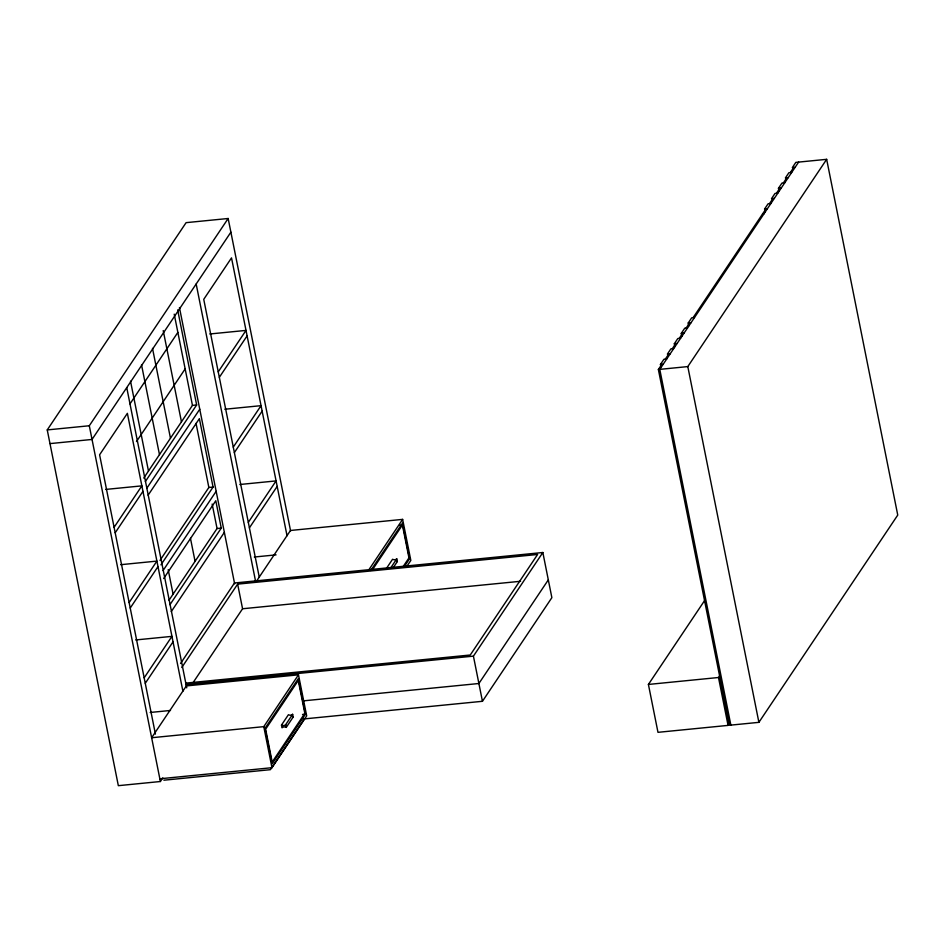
<?xml version="1.0" encoding="UTF-8"?>
<svg xmlns="http://www.w3.org/2000/svg" width="945" height="945" viewBox="0 0 945 945"><rect width="100%" height="100%" fill="white"/><g stroke="black" fill="none" stroke-linecap="round" stroke-linejoin="round"><path stroke-width="1.42" d="M162.812 777.9L160.39 781.515L118.338 785.673L47.25 429.916L186.106 222.654L228.158 218.496L290.587 530.948M160.39 781.515L89.302 425.758L228.158 218.496M230.887 232.175L92.031 439.449L49.979 443.607M129.973 403.905L177.861 332.404M136.482 441.563L185.161 368.893M143.77 478.052L192.449 405.381L174.223 314.165M114.097 527.31L141.868 485.86L105.616 489.439M218.236 371.857L246.007 330.407L209.755 333.987M145.353 481.548L196.654 404.968L177.66 309.913M115.195 532.779L142.967 491.329M219.334 377.327L247.106 335.877M146.664 488.47L199.761 409.22M148.093 495.227L199.383 418.647L213.062 487.065L160.945 564.85M129.134 602.567L156.905 561.106L120.653 564.697M233.273 447.115L261.044 405.665L224.792 409.244M160 560.409L208.857 487.478L196.04 423.348M130.233 608.037L158.004 566.587M234.372 452.584L262.143 411.134M163.072 570.567L216.157 491.317M163.674 578.541L215.791 500.744L221.26 528.113L169.958 604.694M169.013 600.24L217.055 528.527L212.164 504.051M171.269 611.616L224.367 532.366M144.172 677.825L171.943 636.363L135.69 639.954M248.311 522.372L276.082 480.91L239.829 484.502M145.27 683.294L173.041 641.844M249.409 527.842L277.18 486.391M180.566 663.461L234.478 582.994L542.843 552.506L551.868 597.665L482.446 701.296L303.298 719.003M181.794 667.489L237.644 584.128L537.599 554.479L470.256 655.003L186.389 683.07M256.579 581.081L290.493 530.464L402.629 519.384L410.827 560.432L406.787 566.457M193.288 682.314L242.57 608.757L237.644 584.128M263.773 726.646L298.478 674.824L186.354 685.916L151.637 737.738L263.773 726.646L271.971 767.694L159.835 778.786M368.715 569.989L402.629 519.384M370.783 570.473L402.476 523.152L409.587 558.731L404.708 566.008M372.224 570.095L402.405 525.042L399.487 525.326M281.48 725.075L288.426 714.715A3.674 3.331 33.8 0 0 292.631 714.302L293.174 717.031L286.24 727.402A3.674 3.331 33.8 0 0 282.035 727.815L281.48 725.075A3.674 3.331 33.8 0 0 285.685 724.661L292.631 714.302M386.399 568.477L392.565 559.263A3.674 3.331 33.8 0 0 396.77 558.849L397.313 561.578L393.463 567.343M390.604 568.063L396.77 558.849M403.255 566.398L408.961 557.881L402.405 525.042M305.448 714.184L272.125 763.926L265.013 728.347L298.337 678.604L305.448 714.184L302.53 714.467M303.735 719.925L270.412 769.679L163.887 780.204M271.971 767.694L306.688 715.873L298.478 674.824M661.028 367.357L660.449 364.463L663.922 359.277L666.721 359.005M674.907 346.626L674.328 343.732L677.801 338.546L680.601 338.275M681.853 336.266L681.274 333.372L684.747 328.187L687.547 327.915M688.799 325.895L688.22 323.001L691.681 317.827L694.492 317.544M765.166 211.904L764.588 209.01L768.061 203.825L770.86 203.553M779.046 191.173L778.467 188.279L781.94 183.106L784.74 182.822M795.158 167.277L792.359 167.56L795.832 162.375L826.662 159.327L897.75 515.084L758.894 722.346L729.457 725.252L658.37 369.507L661.843 364.321M665.315 359.135L668.788 353.962M672.261 348.776L675.734 343.59M679.207 338.416L682.68 333.231M686.141 328.045L689.614 322.871M693.087 317.685L765.982 208.869M769.454 203.683L772.927 198.509M776.4 193.323L779.873 188.138M783.346 182.964L786.819 177.778M790.28 172.592L793.753 167.419M798.631 162.091L659.775 369.365L730.863 725.122M482.446 701.296L473.421 656.137L542.843 552.506M758.894 722.346L687.806 366.589L826.662 159.327M548.313 579.876L478.891 683.507L302.672 700.93M729.705 722.949L728.063 725.394L657.98 732.328L648.412 684.44L705.1 599.815M728.063 725.394L718.495 677.506L720.137 675.049M791.686 172.462L788.886 172.734L785.413 177.92L788.213 177.636M778.467 188.279L781.279 188.008M777.806 193.182L774.995 193.465L771.522 198.651L774.333 198.367M764.588 209.01L767.387 208.727M762.52 214.054L763.914 213.913M688.22 323.001L691.019 322.729M681.274 333.372L684.074 333.089M674.328 343.732L677.128 343.46M673.667 348.634L670.855 348.918L667.383 354.091L670.194 353.82M192.449 405.381L196.654 404.968M660.449 364.463L663.248 364.179M47.25 429.916L89.302 425.758M658.37 369.507L687.806 366.589M208.857 487.478L213.062 487.065M217.055 528.527L221.26 528.113M254.323 557.018L276.07 554.869M242.57 608.757L520.577 581.281M185.61 684.593L473.421 656.137M150.184 712.471L170.49 710.463M648.412 684.44L718.495 677.506M287.044 535.756L231.513 257.879L203.742 299.341L259.273 577.206M285.685 724.661L286.24 727.402M196.17 283.996L255.587 581.329M179.444 307.55L234.643 583.833M163.225 330.573L181.452 421.789M152.511 348.386L170.466 438.196M190.465 538.307L195.072 561.354M141.526 364.794L159.469 454.616M130.528 381.201L148.483 471.023M168.198 569.681L173.089 594.169M126.748 387.627L186.732 687.842M182.905 691.208L127.374 413.331L99.603 454.793L155.417 734.1M396.593 561.271A3.674 3.331 33.8 0 1 397.313 561.578M292.454 716.723A3.674 3.331 33.8 0 1 293.174 717.031M298.266 680.495L265.628 729.197L272.195 762.036L304.822 713.333L298.266 680.495"/></g></svg>
